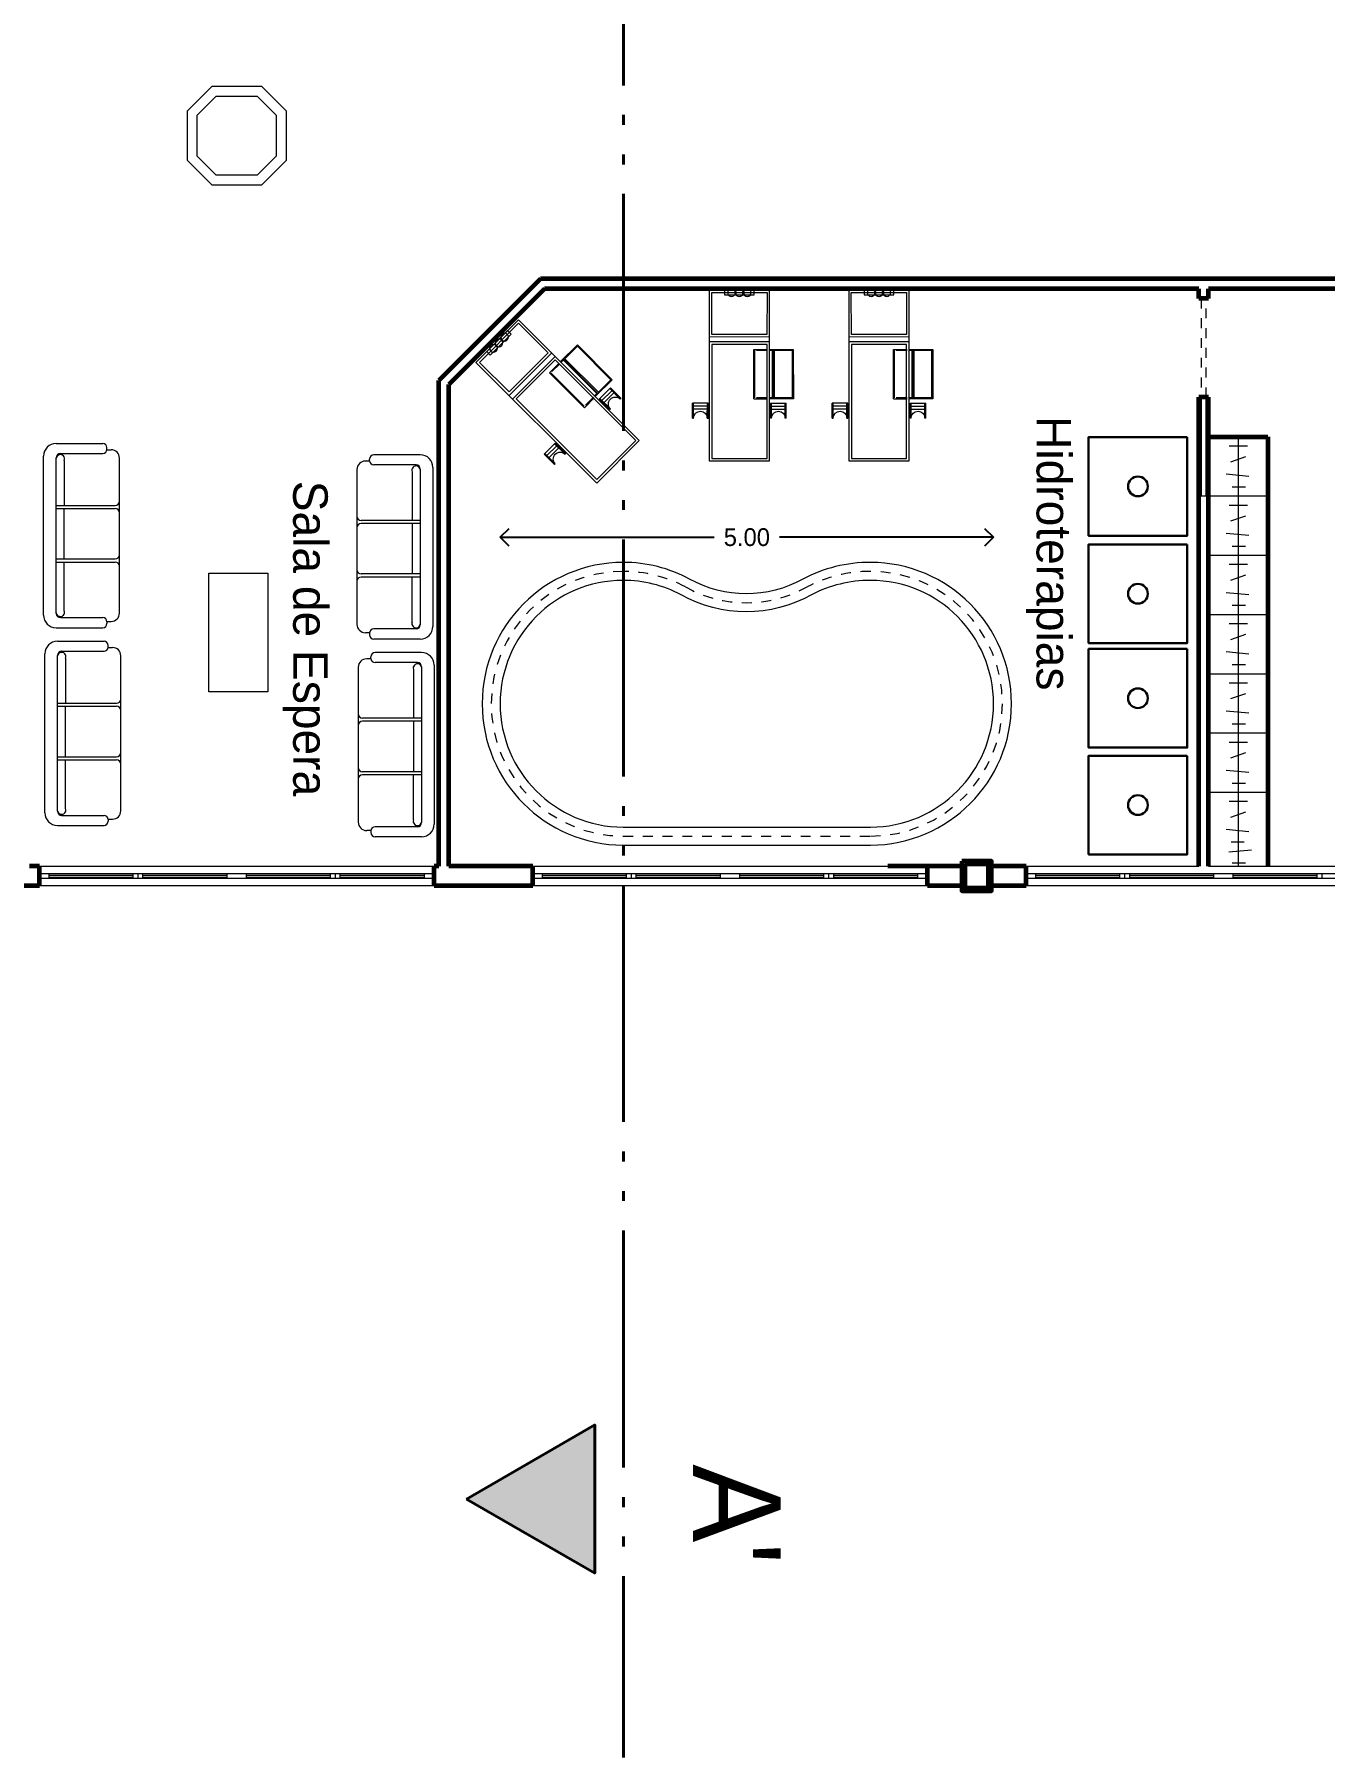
# Model space of a CAD drawing. Header units: metres. Extents: x 78 to 178, y -74 to 157.
# Drawn here: x 123.01 to 136.08, y -7.32 to 10.13 of the extents above; entities that cross this region are included whole.
import ezdxf

# ---------------------------------------------------------------- set-up
doc = ezdxf.new("R2010")
doc.units = ezdxf.units.M
doc.linetypes.add('ACAD_ISO03W100', pattern=[30, 12, -18])
doc.linetypes.add('ACAD_ISO05W100', pattern=[33, 24, -3, 0, -3, 0, -3])
for name, color, linetype, lineweight in [('Acotación', 250, 'Continuous', 9), ('Cortes', 7, 'Continuous', 40), ('envolvente', 164, 'Continuous', 60), ('Estructura', 1, 'Continuous', 60), ('mobiliario', 252, 'Continuous', 9), ('Niveles', 250, 'Continuous', 30), ('puertas', 15, 'Continuous', 9), ('Texto', 250, 'Continuous', 9), ('ventanas', 132, 'Continuous', 9)]:
    doc.layers.add(name, color=color, linetype=linetype, lineweight=lineweight)
doc.dimstyles.new('cotas alberca', dxfattribs={"dimtxt": 0.18, "dimasz": 0.18, "dimexe": 0.18, "dimexo": 0.0625, "dimgap": 0.09, "dimtad": 0, "dimzin": 0, "dimdsep": 46, "dimtxsty": 'Standard', "dimblk": 'OPEN90', "dimcen": 0.09, "dimse1": 1, "dimse2": 1, "dimadec": 0, "dimazin": 0, "dimtfac": 1, "dimtofl": 0, "dimtmove": 0, "dimatfit": 3, "dimldrblk": 'OPEN90', "dimfxl": 1, "dimtolj": 1, "dimtzin": 0, "dimarcsym": 0})

# ---------------------------------------------------------------- blocks, each defined once
blk = doc.blocks.new('_Open90')
at = {"color": 0, "linetype": 'ByBlock', "lineweight": -2}
for p, q in [((0, 0), (-1, 0)), ((-0.5, 0.5), (0, 0)), ((0, 0), (-0.5, -0.5))]:
    blk.add_line(p, q, dxfattribs=at)
blk = doc.blocks.new('*D156')
at = {"layer": 'Defpoints', "color": 0, "transparency": 16777216}
for p in [(132.728, 5.038), (127.728, 3.352), (132.728, 3.352)]:
    blk.add_point(p, dxfattribs=at)
at = {"layer": 'mobiliario', "color": 0, "lineweight": -2, "transparency": 16777216}
for p, q in [((127.908, 5.038), (129.898, 5.038)), ((132.548, 5.038), (130.558, 5.038))]:
    blk.add_line(p, q, dxfattribs=at)
at = {"layer": 'mobiliario', "color": 0, "lineweight": -2, "transparency": 16777216, "xscale": 0.18, "yscale": 0.18, "zscale": 0.18, "rotation": 180}
blk.add_blockref('_Open90', (127.728, 5.038), dxfattribs=at)
at = {"layer": 'mobiliario', "color": 0, "lineweight": -2, "transparency": 16777216, "xscale": 0.18, "yscale": 0.18, "zscale": 0.18}
blk.add_blockref('_Open90', (132.728, 5.038), dxfattribs=at)
at = {"layer": 'mobiliario', "color": 0, "transparency": 16777216, "insert": (130.228, 5.038), "char_height": 0.18, "attachment_point": 5}
blk.add_mtext('\\A1;5.00', dxfattribs=at)
blk = doc.blocks.new('SDF')
at = {"layer": 'mobiliario'}
for p, q in [((2627.896, 1469.244), (2628.449, 1469.502)), ((2628.437, 1469.469), (2627.929, 1469.232)), ((2628.037, 1469.311), (2628.309, 1469.437)), ((2628.616, 1469.083), (2628.437, 1469.469)), ((2628.449, 1469.502), (2629.18, 1467.934)), ((2628.627, 1467.676), (2627.896, 1469.244)), ((2627.929, 1469.232), (2628.109, 1468.847)), ((2628.058, 1469.265), (2628.037, 1469.311)), ((2628.33, 1469.392), (2628.058, 1469.265)), ((2628.096, 1468.813), (2628.648, 1469.071)), ((2628.109, 1468.847), (2628.616, 1469.083)), ((2628.118, 1468.768), (2628.669, 1469.025)), ((2628.151, 1468.756), (2628.658, 1468.993)), ((2628.658, 1468.993), (2629.147, 1467.946)), ((2628.639, 1467.709), (2628.151, 1468.756)), ((2628.294, 1468.766), (2628.168, 1468.708)), ((2628.172, 1468.699), (2628.274, 1468.746)), ((2628.492, 1468.318), (2628.289, 1468.753)), ((2628.505, 1468.313), (2628.294, 1468.766)), ((2628.149, 1468.699), (2627.931, 1468.597)), ((2627.931, 1468.597), (2628.142, 1468.144)), ((2627.944, 1468.592), (2628.108, 1468.668)), ((2628.147, 1468.157), (2627.944, 1468.592)), ((2628.31, 1468.233), (2628.108, 1468.668)), ((2628.324, 1468.229), (2628.112, 1468.682)), ((2628.126, 1468.677), (2628.153, 1468.69)), ((2628.328, 1468.242), (2628.126, 1468.677)), ((2628.942, 1468.467), (2629.087, 1468.535)), ((2629.141, 1468.395), (2629.078, 1468.531)), ((2629.15, 1468.399), (2629.087, 1468.535)), ((2629.005, 1468.331), (2628.942, 1468.467)), ((2629.015, 1468.335), (2628.951, 1468.471)), ((2628.964, 1468.444), (2629.091, 1468.503)), ((2628.976, 1468.417), (2629.103, 1468.476)), ((2629.15, 1468.399), (2629.141, 1468.395)), ((2628.142, 1468.144), (2628.362, 1468.247)), ((2628.147, 1468.157), (2628.31, 1468.233)), ((2628.371, 1468.201), (2628.226, 1468.133)), ((2628.328, 1468.242), (2628.358, 1468.256)), ((2628.425, 1468.061), (2628.362, 1468.197)), ((2628.434, 1468.065), (2628.371, 1468.201)), ((2628.375, 1468.263), (2628.477, 1468.311)), ((2628.505, 1468.313), (2628.379, 1468.254)), ((2629.015, 1468.335), (2629.005, 1468.331)), ((2628.289, 1467.997), (2628.226, 1468.133)), ((2628.299, 1468.002), (2628.235, 1468.138)), ((2628.375, 1468.17), (2628.248, 1468.11)), ((2628.387, 1468.142), (2628.26, 1468.083)), ((2628.425, 1468.061), (2628.434, 1468.065)), ((2628.289, 1467.997), (2628.299, 1468.002)), ((2629.18, 1467.934), (2628.627, 1467.676)), ((2629.147, 1467.946), (2628.639, 1467.709))]:
    blk.add_line(p, q, dxfattribs=at)
at = {"layer": 'mobiliario', "color": 7}
blk.add_line((2628.309, 1469.437), (2628.33, 1469.392), dxfattribs=at)
at = {"layer": 'mobiliario'}
for centre in [(2628.255, 1469.384), (2628.11, 1469.317), (2628.183, 1469.35)]:
    blk.add_circle(centre, 0.0393, dxfattribs=at)
for centre in [(2629.078, 1468.365), (2628.362, 1468.031)]:
    blk.add_arc(centre, 0.07, 25.1612, 204.8388, dxfattribs=at)

msp = doc.modelspace()

# ---------------------------------------------------------------- hatches: boundary and pattern name
at = {"layer": 'Cortes'}
h = msp.add_hatch(color=256, dxfattribs=at)
h.dxf.hatch_style = 1
h.paths.add_polyline_path([(127.38672, -4.70383), (128.68617, -5.45407), (128.68617, -3.9536)])

# ---------------------------------------------------------------- linework, layer by layer
at = {"layer": 'Cortes', "linetype": 'ACAD_ISO05W100', "ltscale": 0.1}
msp.add_line((128.97649, 36.51527), (128.97649, -7.32235), dxfattribs=at)
at = {"layer": 'Cortes'}
msp.add_lwpolyline([(127.38672, -4.70383), (128.68617, -5.45407), (128.68617, -3.9536)], close=True, dxfattribs=at)
at = {"layer": 'envolvente'}
for p, q in [((128.13713, 7.65601), (127.10784, 6.62672)), ((128.17855, 7.55601), (127.20784, 6.5853)), ((137.72249, 7.65601), (128.13713, 7.65601)), ((134.80784, 7.55601), (128.17855, 7.55601)), ((134.80784, 7.45601), (134.80784, 7.55601)), ((137.72249, 7.55601), (134.90784, 7.55601)), ((134.90784, 7.45601), (134.90784, 7.55601)), ((134.90784, 7.45601), (134.80784, 7.45601)), ((127.10784, 1.70601), (127.10784, 6.62672)), ((127.20784, 1.70601), (127.20784, 6.5853)), ((134.90784, 6.45601), (134.80784, 6.45601)), ((134.80784, 1.70601), (134.80784, 6.45601)), ((134.90784, 1.70601), (134.90784, 6.45601)), ((134.90784, 6.05601), (135.50784, 6.05601)), ((135.50784, 6.05601), (135.50784, 1.70601)), ((123.05784, 1.70601), (122.95784, 1.70601)), ((123.05784, 1.50601), (123.05784, 1.70601)), ((127.10784, 1.70601), (127.05784, 1.70601)), ((127.05784, 1.50601), (127.05784, 1.70601)), ((128.05784, 1.70601), (127.20784, 1.70601)), ((128.05784, 1.50601), (128.05784, 1.70601)), ((132.40784, 1.70601), (131.65784, 1.70601)), ((132.40784, 1.70601), (132.05784, 1.70601)), ((132.05784, 1.50601), (132.05784, 1.70601)), ((133.05784, 1.70601), (132.70784, 1.70601)), ((133.05784, 1.50601), (133.05784, 1.70601)), ((123.05784, 1.50601), (122.05784, 1.50601)), ((128.05784, 1.50601), (127.05784, 1.50601)), ((132.40784, 1.50601), (132.05784, 1.50601)), ((133.05784, 1.50601), (132.70784, 1.50601))]:
    msp.add_line(p, q, dxfattribs=at)
at = {"layer": 'envolvente', "lineweight": 9}
for p, q in [((123.05784, 1.70601), (127.05784, 1.70601)), ((128.05784, 1.70601), (132.05784, 1.70601)), ((133.05784, 1.70601), (134.80784, 1.70601)), ((134.90784, 1.70601), (137.05784, 1.70601)), ((127.05784, 1.50601), (123.05784, 1.50601)), ((132.05784, 1.50601), (128.05784, 1.50601)), ((137.05784, 1.50601), (133.05784, 1.50601))]:
    msp.add_line(p, q, dxfattribs=at)
at = {"layer": 'Estructura'}
for points in [[(132.40784, 1.75601), (132.40784, 1.45601), (132.70784, 1.45601), (132.70784, 1.75601)], [(132.43784, 1.72601), (132.43784, 1.48601), (132.67784, 1.48601), (132.67784, 1.72601)]]:
    msp.add_lwpolyline(points, close=True, dxfattribs=at)
at = {"layer": 'mobiliario'}
for p, q in [((123.22783, 5.98818), (123.69971, 5.98818)), ((123.74221, 5.92868), (123.74221, 5.94568)), ((135.11518, 5.96421), (135.30142, 5.96421)), ((135.20784, 6.05601), (135.20784, 1.70601)), ((123.10033, 4.24951), (123.10033, 5.86068)), ((123.22783, 4.26651), (123.22783, 5.84368)), ((123.27033, 5.88618), (123.69971, 5.88618)), ((123.31047, 5.817), (123.31047, 5.36012)), ((123.74221, 5.92443), (123.78471, 5.92443)), ((123.86971, 4.27076), (123.86971, 5.83943)), ((126.40407, 5.80951), (126.36157, 5.80951)), ((126.40407, 5.81376), (126.40407, 5.83076)), ((126.91845, 5.87326), (126.44657, 5.87326)), ((126.87595, 5.77126), (126.44657, 5.77126)), ((135.13275, 5.80316), (135.28343, 5.85646)), ((126.27657, 5.72451), (126.27657, 4.15584)), ((126.8358, 5.70208), (126.8358, 5.20855)), ((126.91845, 5.72876), (126.91845, 4.15159)), ((127.04595, 5.74576), (127.04595, 4.13459)), ((135.08709, 5.67981), (135.31387, 5.65848)), ((134.90784, 5.45601), (135.50784, 5.45601)), ((135.14797, 5.54883), (135.28039, 5.54883)), ((123.22783, 5.36012), (123.82721, 5.36012)), ((123.22783, 5.32882), (123.82721, 5.32882)), ((123.31047, 4.81802), (123.31047, 5.32882)), ((135.11518, 5.36421), (135.30142, 5.36421)), ((135.13275, 5.20316), (135.28343, 5.25646)), ((126.91845, 5.20855), (126.31907, 5.20855)), ((126.91845, 5.17725), (126.31907, 5.17725)), ((126.8358, 5.17725), (126.8358, 4.66645)), ((135.08709, 5.07981), (135.31387, 5.05848)), ((135.14797, 4.94883), (135.28039, 4.94883)), ((123.22783, 4.81802), (123.82721, 4.81802)), ((123.22783, 4.78672), (123.82721, 4.78672)), ((123.31047, 4.29319), (123.31047, 4.78672)), ((134.90784, 4.85601), (135.50784, 4.85601)), ((135.11518, 4.76421), (135.30142, 4.76421)), ((126.91845, 4.66645), (126.31907, 4.66645)), ((126.91845, 4.63515), (126.31907, 4.63515)), ((126.8358, 4.17827), (126.8358, 4.63515)), ((135.13275, 4.60316), (135.28343, 4.65646)), ((135.08709, 4.47981), (135.31387, 4.45848)), ((123.27033, 4.22401), (123.69971, 4.22401)), ((134.90784, 4.25601), (135.50784, 4.25601)), ((135.14797, 4.34883), (135.28039, 4.34883)), ((123.22783, 4.12201), (123.69971, 4.12201)), ((123.74221, 4.18576), (123.78471, 4.18576)), ((123.74221, 4.18151), (123.74221, 4.16451)), ((126.40407, 4.07084), (126.36157, 4.07084)), ((126.40407, 4.06659), (126.40407, 4.04959)), ((126.87595, 4.10909), (126.44657, 4.10909)), ((135.11518, 4.16421), (135.30142, 4.16421)), ((135.13275, 4.00316), (135.28343, 4.05646)), ((123.11372, 2.24633), (123.11372, 3.8575)), ((123.24122, 3.985), (123.7131, 3.985)), ((123.24122, 2.26333), (123.24122, 3.8405)), ((123.28372, 3.883), (123.7131, 3.883)), ((123.7556, 3.9255), (123.7556, 3.9425)), ((123.7556, 3.92125), (123.7981, 3.92125)), ((126.91845, 4.00709), (126.44657, 4.00709)), ((126.93184, 3.87009), (126.45996, 3.87009)), ((135.08709, 3.87981), (135.31387, 3.85848)), ((123.32386, 3.81382), (123.32386, 3.35694)), ((123.8831, 2.26758), (123.8831, 3.83625)), ((126.28996, 3.72134), (126.28996, 2.15267)), ((126.41746, 3.80634), (126.37496, 3.80634)), ((126.41746, 3.81059), (126.41746, 3.82759)), ((126.88934, 3.76809), (126.45996, 3.76809)), ((126.84919, 3.69891), (126.84919, 3.20537)), ((126.93184, 3.72559), (126.93184, 2.14842)), ((127.05934, 3.74259), (127.05934, 2.13142)), ((135.14797, 3.74883), (135.28039, 3.74883)), ((134.90784, 3.65601), (135.50784, 3.65601)), ((135.11518, 3.56421), (135.30142, 3.56421)), ((123.24122, 3.35694), (123.8406, 3.35694)), ((123.24122, 3.32565), (123.8406, 3.32565)), ((123.32386, 2.81484), (123.32386, 3.32565)), ((135.13275, 3.40316), (135.28343, 3.45646)), ((126.93184, 3.20537), (126.33246, 3.20537)), ((126.93184, 3.17408), (126.33246, 3.17408)), ((126.84919, 3.17408), (126.84919, 2.66327)), ((135.08709, 3.27981), (135.31387, 3.25848)), ((135.14797, 3.14883), (135.28039, 3.14883)), ((134.90784, 3.05601), (135.50784, 3.05601)), ((123.24122, 2.81484), (123.8406, 2.81484)), ((135.11518, 2.96421), (135.30142, 2.96421)), ((135.13275, 2.80316), (135.28343, 2.85646)), ((123.24122, 2.78355), (123.8406, 2.78355)), ((123.32386, 2.29001), (123.32386, 2.78355)), ((126.93184, 2.66327), (126.33246, 2.66327)), ((126.93184, 2.63197), (126.33246, 2.63197)), ((126.84919, 2.1751), (126.84919, 2.63197)), ((135.08709, 2.67981), (135.31387, 2.65848)), ((134.90784, 2.45601), (135.50784, 2.45601)), ((135.14797, 2.54883), (135.28039, 2.54883)), ((135.11518, 2.36421), (135.30142, 2.36421)), ((123.24122, 2.11883), (123.7131, 2.11883)), ((123.28372, 2.22083), (123.7131, 2.22083)), ((123.7556, 2.18258), (123.7981, 2.18258)), ((123.7556, 2.17833), (123.7556, 2.16133)), ((126.88934, 2.10592), (126.45996, 2.10592)), ((135.13275, 2.20316), (135.28343, 2.25646)), ((126.41746, 2.06767), (126.37496, 2.06767)), ((126.41746, 2.06342), (126.41746, 2.04642)), ((126.93184, 2.00392), (126.45996, 2.00392)), ((135.08709, 2.07981), (135.31387, 2.05848)), ((135.26771, 1.94883), (135.1353, 1.94883)), ((135.34082, 1.86883), (135.11404, 1.84751)), ((135.27994, 1.73786), (135.14753, 1.73786))]:
    msp.add_line(p, q, dxfattribs=at)
for points in [[(125.55784, 9.35601), (125.55784, 8.85601), (125.30784, 8.60601), (124.80784, 8.60601), (124.55784, 8.85601), (124.55784, 9.35601), (124.80784, 9.60601), (125.30784, 9.60601)], [(125.45784, 9.31459), (125.45784, 8.89743), (125.26642, 8.70601), (124.84927, 8.70601), (124.65784, 8.89743), (124.65784, 9.31459), (124.84927, 9.50601), (125.26642, 9.50601)], [(125.374, 4.67323), (125.374, 3.47323), (124.774, 3.47323), (124.774, 4.67323)]]:
    msp.add_lwpolyline(points, close=True, dxfattribs=at)
at = {"layer": 'mobiliario', "color": 252, "true_color": 0x939598}
msp.add_lwpolyline([(131.48101, 4.78358, 0.12118014), (130.79536, 4.61514, -0.26096008), (129.64835, 4.61474, 0.12343069), (128.97436, 4.78358, 0.99768674), (128.97437, 1.91995), (131.48099, 1.91995, 0.99768237)], format="xyb", close=True, dxfattribs=at)
at = {"layer": 'mobiliario', "color": 251, "linetype": 'ACAD_ISO03W100', "ltscale": 0.005, "true_color": 0x636466}
msp.add_lwpolyline([(131.48089, 4.69267, 0.12093201), (130.83863, 4.53517, -0.26048435), (129.60474, 4.53497, 0.12325306), (128.97448, 4.69267, 0.99761173), (128.97448, 2.01085), (131.48088, 2.01085, 0.99760937)], format="xyb", close=True, dxfattribs=at)
at = {"layer": 'mobiliario'}
msp.add_lwpolyline([(131.48077, 4.60176, 0.12066661), (130.88182, 4.45517, -0.26004298), (129.56118, 4.45517, 0.12306186), (128.97459, 4.60176, 0.99752727), (128.97459, 2.10176), (131.48077, 2.10176, 0.99752727)], format="xyb", close=True, dxfattribs=at)
for centre, radius, start, end in [((123.22783, 5.86068), 0.1275, 90, 180), ((123.69971, 5.94568), 0.0425, 0, 90), ((123.27033, 5.84368), 0.0425, 90, 180), ((123.27023, 5.832), 0.04294, 339.552165, 170.933111), ((123.69971, 5.92868), 0.0425, 270, 0), ((123.78471, 5.83943), 0.085, 0, 90), ((126.36157, 5.72451), 0.085, 90, 180), ((126.44657, 5.83076), 0.0425, 90, 180), ((126.44657, 5.81376), 0.0425, 180, 270), ((126.87604, 5.71709), 0.04294, 9.066889, 200.447835), ((126.87595, 5.72876), 0.0425, 0, 90), ((126.91845, 5.74576), 0.1275, 0, 90), ((123.82721, 5.40262), 0.0425, 270, 0), ((123.82721, 5.28632), 0.0425, 0, 90), ((126.31907, 5.25105), 0.0425, 180, 270), ((126.31907, 5.13475), 0.0425, 90, 180), ((123.82721, 4.86052), 0.0425, 270, 0), ((123.82721, 4.74422), 0.0425, 0, 90), ((126.31907, 4.70895), 0.0425, 180, 270), ((126.31907, 4.59265), 0.0425, 90, 180), ((123.22783, 4.24951), 0.1275, 180, 270), ((123.27023, 4.27818), 0.04294, 189.066889, 20.447835), ((123.27033, 4.26651), 0.0425, 180, 270), ((123.69971, 4.18151), 0.0425, 0, 90), ((123.78471, 4.27076), 0.085, 270, 0), ((123.69971, 4.16451), 0.0425, 270, 0), ((126.36157, 4.15584), 0.085, 180, 270), ((126.44657, 4.06659), 0.0425, 90, 180), ((126.44657, 4.04959), 0.0425, 180, 270), ((126.87604, 4.16327), 0.04294, 159.552165, 350.933111), ((126.87595, 4.15159), 0.0425, 270, 0), ((126.91845, 4.13459), 0.1275, 270, 0), ((123.24122, 3.8575), 0.1275, 90, 180), ((123.28372, 3.8405), 0.0425, 90, 180), ((123.28363, 3.82882), 0.04294, 339.552165, 170.933111), ((123.7131, 3.9425), 0.0425, 0, 90), ((123.7131, 3.9255), 0.0425, 270, 0), ((123.7981, 3.83625), 0.085, 0, 90), ((126.45996, 3.82759), 0.0425, 90, 180), ((126.93184, 3.74259), 0.1275, 0, 90), ((126.37496, 3.72134), 0.085, 90, 180), ((126.45996, 3.81059), 0.0425, 180, 270), ((126.88943, 3.71391), 0.04294, 9.066889, 200.447835), ((126.88934, 3.72559), 0.0425, 0, 90), ((123.8406, 3.39944), 0.0425, 270, 0), ((123.8406, 3.28315), 0.0425, 0, 90), ((126.33246, 3.24787), 0.0425, 180, 270), ((126.33246, 3.13158), 0.0425, 90, 180), ((123.8406, 2.85734), 0.0425, 270, 0), ((123.8406, 2.74105), 0.0425, 0, 90), ((126.33246, 2.70577), 0.0425, 180, 270), ((126.33246, 2.58947), 0.0425, 90, 180), ((123.28363, 2.27501), 0.04294, 189.066889, 20.447835), ((123.24122, 2.24633), 0.1275, 180, 270), ((123.28372, 2.26333), 0.0425, 180, 270), ((123.7131, 2.17833), 0.0425, 0, 90), ((123.7131, 2.16133), 0.0425, 270, 0), ((123.7981, 2.26758), 0.085, 270, 0), ((126.37496, 2.15267), 0.085, 180, 270), ((126.45996, 2.06342), 0.0425, 90, 180), ((126.88943, 2.1601), 0.04294, 159.552165, 350.933111), ((126.88934, 2.14842), 0.0425, 270, 0), ((126.93184, 2.13142), 0.1275, 270, 0), ((126.45996, 2.04642), 0.0425, 180, 270)]:
    msp.add_arc(centre, radius, start, end, dxfattribs=at)
at = {"layer": 'Niveles'}
for points in [[(134.69148, 6.05332), (134.69148, 5.05332), (133.69148, 5.05332), (133.69148, 6.05332)], [(134.69148, 4.96612), (134.69148, 3.96612), (133.69148, 3.96612), (133.69148, 4.96612)], [(134.69148, 3.90766), (134.69148, 2.90766), (133.69148, 2.90766), (133.69148, 3.90766)], [(134.69148, 2.82515), (134.69148, 1.82515), (133.69148, 1.82515), (133.69148, 2.82515)]]:
    msp.add_lwpolyline(points, close=True, dxfattribs=at)
for centre in [(134.19148, 5.55332), (134.19148, 4.46612), (134.19148, 3.40766), (134.19148, 2.32515)]:
    msp.add_circle(centre, 0.1, dxfattribs=at)
at = {"layer": 'puertas', "linetype": 'ACAD_ISO03W100', "ltscale": 0.004}
msp.add_lwpolyline([(134.83284, 7.45601), (134.83284, 6.45601), (134.88284, 6.45601), (134.88284, 7.45601)], close=True, dxfattribs=at)
at = {"layer": 'puertas'}
msp.add_lwpolyline([(134.83284, 6.45601), (134.83284, 5.45601), (134.88284, 5.45601), (134.88284, 6.45601)], close=True, dxfattribs=at)
at = {"layer": 'ventanas'}
for p, q in [((123.05784, 1.63101), (125.05784, 1.63101)), ((125.05784, 1.58101), (123.05784, 1.58101)), ((123.15784, 1.58101), (123.15784, 1.63101)), ((123.15784, 1.61601), (124.00784, 1.61601)), ((123.15784, 1.59601), (124.00784, 1.59601)), ((124.00784, 1.58101), (124.00784, 1.63101)), ((124.05784, 1.58101), (124.05784, 1.63101)), ((124.10784, 1.58101), (124.10784, 1.63101)), ((124.10784, 1.61601), (124.95784, 1.61601)), ((124.10784, 1.59601), (124.95784, 1.59601)), ((124.95784, 1.63101), (124.95784, 1.58101)), ((125.05784, 1.63101), (127.05784, 1.63101)), ((127.05784, 1.58101), (125.05784, 1.58101)), ((125.15784, 1.58101), (125.15784, 1.63101)), ((125.15784, 1.61601), (126.00784, 1.61601)), ((125.15784, 1.59601), (126.00784, 1.59601)), ((126.00784, 1.58101), (126.00784, 1.63101)), ((126.05784, 1.58101), (126.05784, 1.63101)), ((126.10784, 1.58101), (126.10784, 1.63101)), ((126.10784, 1.61601), (126.95784, 1.61601)), ((126.10784, 1.59601), (126.95784, 1.59601)), ((126.95784, 1.63101), (126.95784, 1.58101)), ((128.05784, 1.63101), (130.05784, 1.63101)), ((130.05784, 1.58101), (128.05784, 1.58101)), ((128.15784, 1.58101), (128.15784, 1.63101)), ((128.15784, 1.61601), (129.00784, 1.61601)), ((128.15784, 1.59601), (129.00784, 1.59601)), ((129.00784, 1.58101), (129.00784, 1.63101)), ((129.05784, 1.58101), (129.05784, 1.63101)), ((129.10784, 1.58101), (129.10784, 1.63101)), ((129.10784, 1.61601), (129.95784, 1.61601)), ((129.10784, 1.59601), (129.95784, 1.59601)), ((129.95784, 1.63101), (129.95784, 1.58101)), ((130.05784, 1.63101), (132.05784, 1.63101)), ((132.05784, 1.58101), (130.05784, 1.58101)), ((130.15784, 1.58101), (130.15784, 1.63101)), ((130.15784, 1.61601), (131.00784, 1.61601)), ((130.15784, 1.59601), (131.00784, 1.59601)), ((131.00784, 1.58101), (131.00784, 1.63101)), ((131.05784, 1.58101), (131.05784, 1.63101)), ((131.10784, 1.58101), (131.10784, 1.63101)), ((131.10784, 1.61601), (131.95784, 1.61601)), ((131.10784, 1.59601), (131.95784, 1.59601)), ((131.95784, 1.63101), (131.95784, 1.58101)), ((133.05784, 1.63101), (135.05784, 1.63101)), ((135.05784, 1.58101), (133.05784, 1.58101)), ((133.15784, 1.58101), (133.15784, 1.63101)), ((133.15784, 1.61601), (134.00784, 1.61601)), ((133.15784, 1.59601), (134.00784, 1.59601)), ((134.00784, 1.58101), (134.00784, 1.63101)), ((134.05784, 1.58101), (134.05784, 1.63101)), ((134.10784, 1.58101), (134.10784, 1.63101)), ((134.10784, 1.61601), (134.95784, 1.61601)), ((134.10784, 1.59601), (134.95784, 1.59601)), ((134.95784, 1.63101), (134.95784, 1.58101)), ((135.05784, 1.63101), (137.05784, 1.63101)), ((137.05784, 1.58101), (135.05784, 1.58101)), ((135.15784, 1.58101), (135.15784, 1.63101)), ((135.15784, 1.61601), (136.00784, 1.61601)), ((135.15784, 1.59601), (136.00784, 1.59601)), ((136.00784, 1.58101), (136.00784, 1.63101)), ((136.05784, 1.58101), (136.05784, 1.63101))]:
    msp.add_line(p, q, dxfattribs=at)

# ---------------------------------------------------------------- block references
at = {"layer": 'mobiliario', "xscale": -1}
for p, rotation in [((3133.06911, -213.4489), 25.00000000000015), ((3134.48416, -213.4489), 25.00000000000015), ((2407.34542, 1974.14468), 70)]:
    msp.add_blockref('SDF', p, dxfattribs=dict(at, rotation=rotation))

# ---------------------------------------------------------------- texts
at = {"layer": 'Acotación', "insert": (130.56914, -4.3518), "char_height": 0.885803, "attachment_point": 1, "rotation": 270}
msp.add_mtext_dynamic_manual_height_columns("A'", width=0.6267063, gutter_width=4.42902, heights=[0], dxfattribs=at)
at = {"layer": 'Texto', "char_height": 0.3495215, "attachment_point": 1, "rotation": 270}
for s, insert, width in [('Hidroterapias', (133.51363, 6.26573), 4.6263042), ('Sala de Espera', (125.97973, 5.61084), 4.1258443)]:
    msp.add_mtext(s, dxfattribs=dict(at, insert=insert, width=width))

# ---------------------------------------------------------------- dimensions: what is measured, and where the dimension line sits
at = {"layer": 'mobiliario'}
dim = msp.add_linear_dim(base=(132.72768, 5.03826), p1=(127.72768, 3.35176), p2=(132.72768, 3.35176), dimstyle='cotas alberca', dxfattribs=at)
dim.commit()
dim.dimension.update_dxf_attribs({"geometry": '*D156', "text_midpoint": (130.22768, 5.03826)})

doc.saveas('drawing.dxf')
